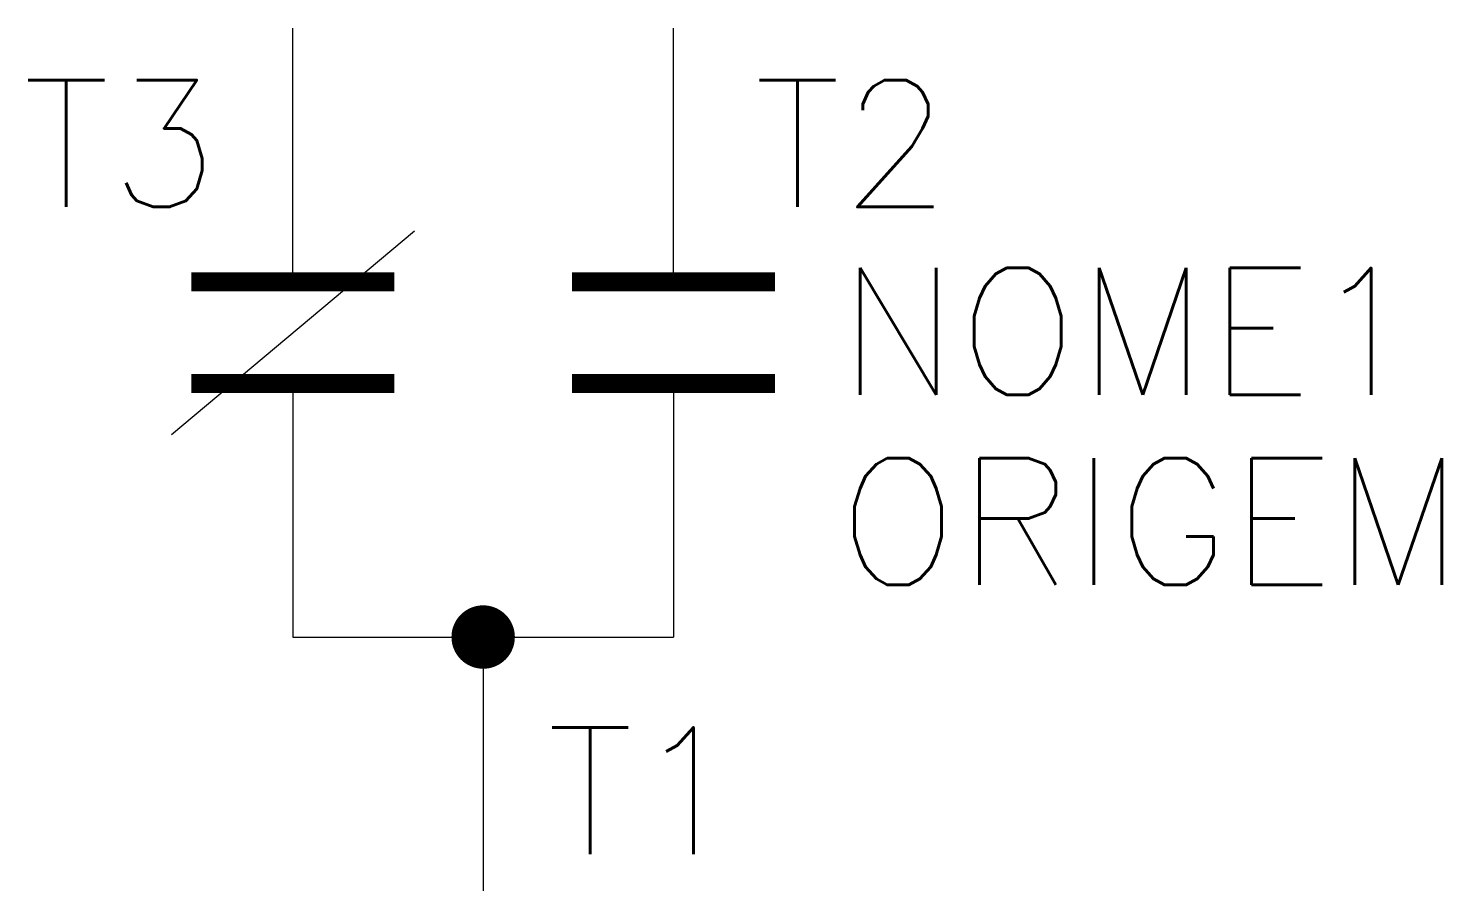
# Model space of a CAD drawing. Extents: x 144.9 to 167.2, y 164.5 to 178.1.
import ezdxf
from ezdxf.enums import TextEntityAlignment as Align

# ---------------------------------------------------------------- set-up
doc = ezdxf.new("R2010")
doc.units = 0
doc.header["$MEASUREMENT"] = 0
doc.layers.get('0').update_dxf_attribs({"linetype": 'CONTINUOUS'})
doc.styles.add('ROMANS', font='romans')

# ---------------------------------------------------------------- blocks, each defined once
blk = doc.blocks.new('CON2')
at = {"const_width": 0.5}
blk.add_lwpolyline([(-0.25, 0, 1), (0.25, 0, 1)], format="xyb", close=True, dxfattribs=at)

msp = doc.modelspace()

# ---------------------------------------------------------------- linework, layer by layer
for p, q in [((149.106, 174.118), (149.106, 178.118)), ((155.106, 174.118), (155.106, 178.118)), ((147.191, 171.711), (151.021, 174.925)), ((149.106, 172.518), (149.106, 168.518)), ((155.106, 172.518), (155.106, 168.518))]:
    msp.add_line(p, q)
at = {"color": 0}
for p, q in [((149.106, 168.518), (155.106, 168.518)), ((152.106, 168.518), (152.106, 164.518))]:
    msp.add_line(p, q, dxfattribs=at)
at = {"color": 5, "const_width": 0.3}
for points in [[(150.706, 174.118), (147.506, 174.118)], [(156.706, 174.118), (153.506, 174.118)], [(150.706, 172.518), (147.506, 172.518)], [(156.706, 172.518), (153.506, 172.518)]]:
    msp.add_lwpolyline(points, dxfattribs=at)

# ---------------------------------------------------------------- block references
at = {"color": 0, "rotation": 90}
msp.add_blockref('CON2', (152.106, 168.518), dxfattribs=at)

# ---------------------------------------------------------------- texts
at = {"color": 7, "lineweight": -3, "style": 'ROMANS'}
msp.add_attdef('T3', text='', height=2, dxfattribs=at).set_placement((147.933, 176.301), align=Align.MIDDLE_RIGHT)
for tag, text, p in [('T2', '', (156.378, 176.301)), ('NOME1', '', (157.706, 173.339)), ('ORIGEM', 'ORIGEM', (157.706, 170.339)), ('T1', '', (153.106, 166.093))]:
    msp.add_attdef(tag, text=text, height=2, dxfattribs=at).set_placement(p, align=Align.MIDDLE_LEFT)

doc.saveas('drawing.dxf')
